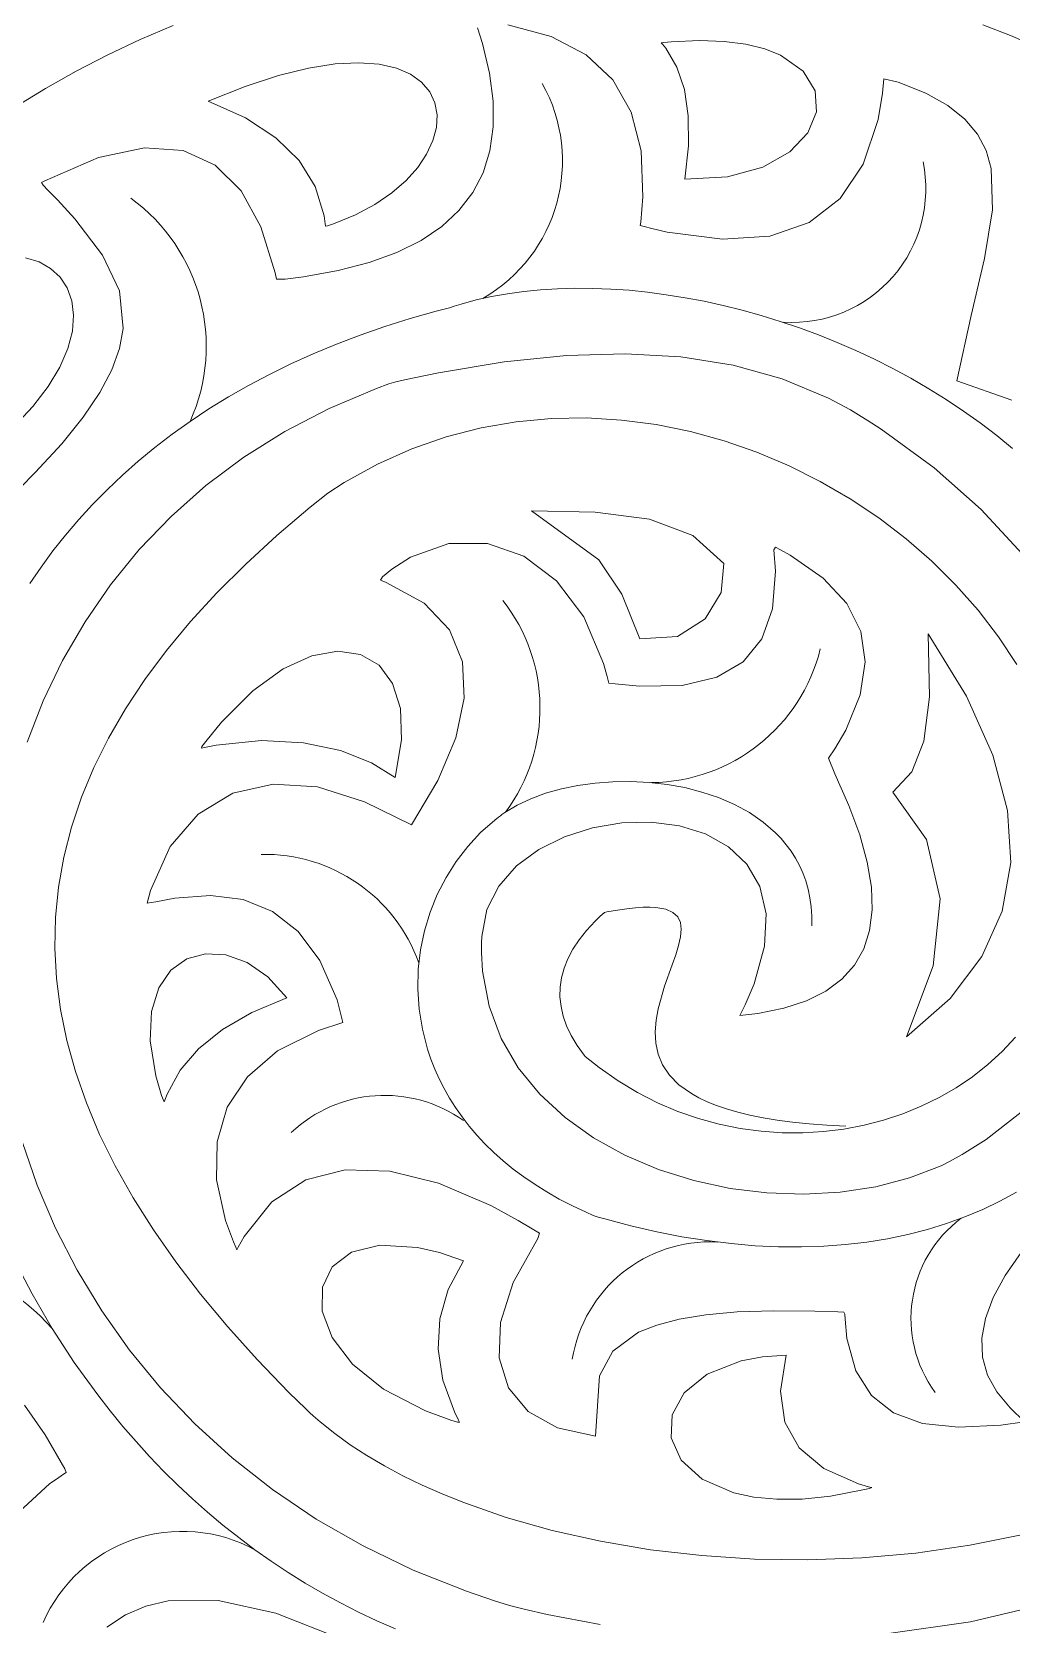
# Model space of a CAD drawing. Header units: inches. Extents: x 249 to 1192, y -18 to 440.
# Drawn here: x 634.6345 to 634.9098, y 186.3804 to 186.8279 of the extents above; entities that cross this region are included whole.
import ezdxf

# ---------------------------------------------------------------- set-up
doc = ezdxf.new("R2010")
doc.units = ezdxf.units.IN
doc.header["$MEASUREMENT"] = 0
doc.layers.add('DINDING', color=6, linetype='Continuous', lineweight=0)
doc.layers.add('KACA', color=141, linetype='Continuous', lineweight=30)

# ---------------------------------------------------------------- blocks, each defined once
blk = doc.blocks.new('GORGA')
at = {"lineweight": 9}
for points in [[(367.02409, 149.41604), (367.04863, 149.41027), (367.07233, 149.40688)], [(367.15269, 149.40949), (367.16762, 149.41231), (367.1741, 149.41379), (367.17708, 149.41452), (367.17744, 149.41461), (367.17846, 149.41491), (367.18245, 149.41615), (367.19028, 149.41881), (367.20526, 149.42477), (367.21933, 149.43156), (367.23252, 149.43912), (367.2448, 149.44739), (367.25619, 149.45633), (367.26669, 149.46588), (367.27629, 149.47598), (367.28501, 149.48658), (367.29283, 149.49763), (367.29976, 149.50907), (367.3058, 149.52085), (367.31095, 149.53292), (367.31522, 149.54522)], [(367.31382, 149.65743), (367.30927, 149.66908), (367.30383, 149.68037), (367.29752, 149.69124), (367.29034, 149.70164), (367.28227, 149.71153), (367.27334, 149.72083), (367.26353, 149.72951), (367.25286, 149.7375), (367.24131, 149.74475), (367.22889, 149.75121), (367.2156, 149.75682), (367.21215, 149.75809), (367.21078, 149.75854), (367.21016, 149.75868), (367.20772, 149.75922), (367.19812, 149.76122), (367.17966, 149.76429), (367.16218, 149.76611), (367.14565, 149.7666), (367.13005, 149.76571), (367.11535, 149.76337), (367.10152, 149.75952), (367.08854, 149.7541), (367.08236, 149.75078), (367.07934, 149.74897), (367.07768, 149.74792), (367.07372, 149.74535), (367.05887, 149.7345), (367.04565, 149.7228), (367.03408, 149.71038)], [(367.03226, 149.55512), (367.04422, 149.54581), (367.05094, 149.54159), (367.05448, 149.5396), (367.0569, 149.5384), (367.06578, 149.53495), (367.07527, 149.53246), (367.08521, 149.53094), (367.09545, 149.53037), (367.10583, 149.53074), (367.11621, 149.53203), (367.12642, 149.53424), (367.13631, 149.53735), (367.14574, 149.54134), (367.15455, 149.54621), (367.16258, 149.55194), (367.16969, 149.55852), (367.17572, 149.56594), (367.18051, 149.57419), (367.18392, 149.58325), (367.18578, 149.59311), (367.18609, 149.59834), (367.18608, 149.60102), (367.18602, 149.60283), (367.18456, 149.61038), (367.18119, 149.617), (367.17622, 149.62265), (367.16996, 149.62729), (367.16273, 149.63087), (367.15485, 149.63337), (367.14662, 149.63473), (367.13837, 149.63492), (367.13042, 149.6339), (367.12307, 149.63163), (367.11665, 149.62806), (367.11146, 149.62317), (367.10783, 149.6169), (367.10608, 149.60922), (367.1065, 149.60009), (367.10943, 149.58947), (367.11194, 149.58359), (367.11347, 149.58062)], [(367.02409, 149.41604), (367.04863, 149.41027), (367.07233, 149.40688)], [(367.15269, 149.40949), (367.16762, 149.41231), (367.1741, 149.41379), (367.17708, 149.41452), (367.17744, 149.41461), (367.17846, 149.41491), (367.18245, 149.41615), (367.19028, 149.41881), (367.20526, 149.42477), (367.21933, 149.43156), (367.23252, 149.43912), (367.2448, 149.44739), (367.25619, 149.45633), (367.26669, 149.46588), (367.27629, 149.47598), (367.28501, 149.48658), (367.29283, 149.49763), (367.29976, 149.50907), (367.3058, 149.52085), (367.31095, 149.53292), (367.31522, 149.54522)], [(367.31382, 149.65743), (367.30927, 149.66908), (367.30383, 149.68037), (367.29752, 149.69124), (367.29034, 149.70164), (367.28227, 149.71153), (367.27334, 149.72083), (367.26353, 149.72951), (367.25286, 149.7375), (367.24131, 149.74475), (367.22889, 149.75121), (367.2156, 149.75682), (367.21215, 149.75809), (367.21078, 149.75854), (367.21016, 149.75868), (367.20772, 149.75922), (367.19812, 149.76122), (367.17966, 149.76429), (367.16218, 149.76611), (367.14565, 149.7666), (367.13005, 149.76571), (367.11535, 149.76337), (367.10152, 149.75952), (367.08854, 149.7541), (367.08236, 149.75078), (367.07934, 149.74897), (367.07768, 149.74792), (367.07372, 149.74535), (367.05887, 149.7345), (367.04565, 149.7228), (367.03408, 149.71038)], [(367.03226, 149.55512), (367.04422, 149.54581), (367.05094, 149.54159), (367.05448, 149.5396), (367.0569, 149.5384), (367.06578, 149.53495), (367.07527, 149.53246), (367.08521, 149.53094), (367.09545, 149.53037), (367.10583, 149.53074), (367.11621, 149.53203), (367.12642, 149.53424), (367.13631, 149.53735), (367.14574, 149.54134), (367.15455, 149.54621), (367.16258, 149.55194), (367.16969, 149.55852), (367.17572, 149.56594), (367.18051, 149.57419), (367.18392, 149.58325), (367.18578, 149.59311), (367.18609, 149.59834), (367.18608, 149.60102), (367.18602, 149.60283), (367.18456, 149.61038), (367.18119, 149.617), (367.17622, 149.62265), (367.16996, 149.62729), (367.16273, 149.63087), (367.15485, 149.63337), (367.14662, 149.63473), (367.13837, 149.63492), (367.13042, 149.6339), (367.12307, 149.63163), (367.11665, 149.62806), (367.11146, 149.62317), (367.10783, 149.6169), (367.10608, 149.60922), (367.1065, 149.60009), (367.10943, 149.58947), (367.11194, 149.58359), (367.11347, 149.58062)], [(367.11347, 149.58062), (367.10841, 149.58116), (367.10108, 149.58265), (367.09471, 149.58475), (367.08927, 149.58747), (367.08478, 149.59081), (367.08123, 149.59476), (367.07863, 149.59932), (367.07697, 149.60451), (367.07625, 149.61031), (367.07647, 149.61672), (367.07764, 149.62375), (367.07975, 149.63139), (367.08281, 149.63966), (367.0868, 149.64853), (367.08849, 149.65289), (367.08672, 149.65557), (367.08367, 149.66079), (367.07959, 149.67073), (367.07819, 149.67997), (367.07945, 149.68852), (367.0834, 149.69636), (367.09002, 149.70352), (367.09931, 149.70997), (367.10205, 149.71148), (367.10348, 149.71222), (367.10392, 149.71151), (367.10346, 149.70547), (367.10423, 149.69493), (367.10724, 149.68645), (367.11249, 149.68003), (367.11997, 149.67567), (367.12969, 149.67338), (367.14165, 149.67314), (367.14847, 149.6738), (367.15026, 149.67404), (367.15079, 149.67584), (367.1518, 149.67955), (367.15735, 149.69263), (367.16497, 149.70275), (367.17416, 149.70969), (367.18441, 149.71326), (367.19521, 149.71323), (367.20604, 149.70941), (367.21131, 149.70601), (367.21388, 149.70393), (367.21445, 149.70293), (367.21285, 149.70233), (367.20217, 149.69649), (367.19511, 149.68897), (367.19144, 149.67999), (367.19092, 149.6698), (367.19329, 149.65861), (367.19831, 149.64666), (367.20575, 149.63419), (367.21895, 149.64064), (367.23213, 149.64485), (367.2446, 149.64565), (367.25595, 149.64308), (367.26575, 149.6372), (367.27361, 149.62807), (367.27911, 149.61576), (367.28007, 149.61219), (367.2776, 149.61255), (367.27229, 149.61359), (367.26226, 149.61435), (367.25306, 149.61318), (367.2448, 149.60988), (367.23758, 149.60423), (367.23148, 149.59603), (367.2266, 149.58506), (367.22503, 149.57869), (367.2319, 149.57644), (367.24337, 149.57068), (367.25189, 149.56341), (367.25753, 149.55481), (367.26038, 149.54508), (367.26052, 149.53441), (367.25803, 149.52299), (367.25582, 149.51705), (367.25517, 149.51555), (367.25483, 149.5148), (367.25443, 149.51552), (367.25278, 149.51851), (367.24498, 149.52822), (367.23546, 149.5344), (367.22437, 149.53723), (367.21188, 149.53687), (367.19818, 149.53346), (367.18343, 149.52718), (367.17572, 149.52301), (367.17179, 149.52067), (367.1698, 149.51944), (367.17025, 149.51792), (367.17717, 149.50558), (367.18073, 149.49433), (367.1811, 149.48438), (367.17844, 149.47597), (367.17294, 149.46935), (367.16475, 149.46475), (367.15405, 149.46241), (367.1529, 149.47938), (367.14918, 149.48627), (367.14193, 149.49159), (367.13678, 149.49364), (367.13049, 149.49528), (367.12299, 149.49651), (367.11418, 149.4973), (367.104, 149.49766), (367.09234, 149.49757), (367.08594, 149.49736), (367.08427, 149.49729), (367.08395, 149.49668), (367.08389, 149.49524), (367.08335, 149.48985), (367.08086, 149.48075), (367.07648, 149.47382), (367.07022, 149.46894), (367.06207, 149.466), (367.05203, 149.46489), (367.04009, 149.4655), (367.03342, 149.46642), (367.0375, 149.47038), (367.04126, 149.47484), (367.04384, 149.47958), (367.04523, 149.4846), (367.04543, 149.48991), (367.04445, 149.4955), (367.04227, 149.50137), (367.03891, 149.50753), (367.03436, 149.51398)], [(367.03701, 149.75354), (367.05246, 149.75894), (367.04846, 149.77729), (367.04471, 149.7933), (367.04248, 149.80699), (367.04279, 149.81859), (367.04421, 149.82366), (367.04663, 149.82829), (367.05019, 149.83251), (367.05502, 149.83633), (367.06122, 149.83978), (367.06894, 149.8429), (367.07298, 149.8438), (367.07338, 149.83983), (367.07462, 149.83244), (367.0788, 149.81985), (367.08526, 149.81019), (367.094, 149.80346), (367.10503, 149.79964), (367.11834, 149.79876), (367.13393, 149.80079), (367.13819, 149.80176), (367.14037, 149.80231), (367.14146, 149.80261), (367.14133, 149.80354), (367.14069, 149.8107), (367.14116, 149.82356), (367.14397, 149.8345), (367.14913, 149.84351), (367.15663, 149.85059), (367.16647, 149.85574), (367.17866, 149.85897)], [(367.18718, 149.85819), (367.18582, 149.8538), (367.18384, 149.84542), (367.18283, 149.8376), (367.18279, 149.83033), (367.18373, 149.82362), (367.18564, 149.81746), (367.18853, 149.81186), (367.1924, 149.80682), (367.19724, 149.80233), (367.20306, 149.7984), (367.20985, 149.79502), (367.21762, 149.7922), (367.22636, 149.78993), (367.23607, 149.78822), (367.2413, 149.78758), (367.2437, 149.78757), (367.2441, 149.78936), (367.24808, 149.80223), (367.25364, 149.81239), (367.26089, 149.81962), (367.26992, 149.82372), (367.28084, 149.82449), (367.29376, 149.82172), (367.30878, 149.81521), (367.30979, 149.81467), (367.30931, 149.81398), (367.30794, 149.81258), (367.30528, 149.80982), (367.3004, 149.80449), (367.29259, 149.79429), (367.28786, 149.78422), (367.2868, 149.77368), (367.28783, 149.76805), (367.29, 149.76207), (367.29337, 149.75567), (367.29803, 149.74877), (367.30405, 149.74131), (367.3115, 149.7332), (367.31578, 149.72889)], [(367.31448, 149.47113), (367.30876, 149.46276), (367.30321, 149.45325), (367.30282, 149.45216), (367.30354, 149.45172), (367.30492, 149.45083), (367.30754, 149.44901), (367.31591, 149.44121)], [(367.2914, 149.40872), (367.28618, 149.41219), (367.28043, 149.41465), (367.27416, 149.41614), (367.26006, 149.41626), (367.24392, 149.41269), (367.22577, 149.40557)], [(367.11347, 149.58062), (367.10841, 149.58116), (367.10108, 149.58265), (367.09471, 149.58475), (367.08927, 149.58747), (367.08478, 149.59081), (367.08123, 149.59476), (367.07863, 149.59932), (367.07697, 149.60451), (367.07625, 149.61031), (367.07647, 149.61672), (367.07764, 149.62375), (367.07975, 149.63139), (367.08281, 149.63966), (367.0868, 149.64853), (367.08849, 149.65289), (367.08672, 149.65557), (367.08367, 149.66079), (367.07959, 149.67073), (367.07819, 149.67997), (367.07945, 149.68852), (367.0834, 149.69636), (367.09002, 149.70352), (367.09931, 149.70997), (367.10205, 149.71148), (367.10348, 149.71222), (367.10392, 149.71151), (367.10346, 149.70547), (367.10423, 149.69493), (367.10724, 149.68645), (367.11249, 149.68003), (367.11997, 149.67567), (367.12969, 149.67338), (367.14165, 149.67314), (367.14847, 149.6738), (367.15026, 149.67404), (367.15079, 149.67584), (367.1518, 149.67955), (367.15735, 149.69263), (367.16497, 149.70275), (367.17416, 149.70969), (367.18441, 149.71326), (367.19521, 149.71323), (367.20604, 149.70941), (367.21131, 149.70601), (367.21388, 149.70393), (367.21445, 149.70293), (367.21285, 149.70233), (367.20217, 149.69649), (367.19511, 149.68897), (367.19144, 149.67999), (367.19092, 149.6698), (367.19329, 149.65861), (367.19831, 149.64666), (367.20575, 149.63419), (367.21895, 149.64064), (367.23213, 149.64485), (367.2446, 149.64565), (367.25595, 149.64308), (367.26575, 149.6372), (367.27361, 149.62807), (367.27911, 149.61576), (367.28007, 149.61219), (367.2776, 149.61255), (367.27229, 149.61359), (367.26226, 149.61435), (367.25306, 149.61318), (367.2448, 149.60988), (367.23758, 149.60423), (367.23148, 149.59603), (367.2266, 149.58506), (367.22503, 149.57869), (367.2319, 149.57644), (367.24337, 149.57068), (367.25189, 149.56341), (367.25753, 149.55481), (367.26038, 149.54508), (367.26052, 149.53441), (367.25803, 149.52299), (367.25582, 149.51705), (367.25517, 149.51555), (367.25483, 149.5148), (367.25443, 149.51552), (367.25278, 149.51851), (367.24498, 149.52822), (367.23546, 149.5344), (367.22437, 149.53723), (367.21188, 149.53687), (367.19818, 149.53346), (367.18343, 149.52718), (367.17572, 149.52301), (367.17179, 149.52067), (367.1698, 149.51944), (367.17025, 149.51792), (367.17717, 149.50558), (367.18073, 149.49433), (367.1811, 149.48438), (367.17844, 149.47597), (367.17294, 149.46935), (367.16475, 149.46475), (367.15405, 149.46241), (367.1529, 149.47938), (367.14918, 149.48627), (367.14193, 149.49159), (367.13678, 149.49364), (367.13049, 149.49528), (367.12299, 149.49651), (367.11418, 149.4973), (367.104, 149.49766), (367.09234, 149.49757), (367.08594, 149.49736), (367.08427, 149.49729), (367.08395, 149.49668), (367.08389, 149.49524), (367.08335, 149.48985), (367.08086, 149.48075), (367.07648, 149.47382), (367.07022, 149.46894), (367.06207, 149.466), (367.05203, 149.46489), (367.04009, 149.4655), (367.03342, 149.46642), (367.0375, 149.47038), (367.04126, 149.47484), (367.04384, 149.47958), (367.04523, 149.4846), (367.04543, 149.48991), (367.04445, 149.4955), (367.04227, 149.50137), (367.03891, 149.50753), (367.03436, 149.51398)], [(367.03701, 149.75354), (367.05246, 149.75894), (367.04846, 149.77729), (367.04471, 149.7933), (367.04248, 149.80699), (367.04279, 149.81859), (367.04421, 149.82366), (367.04663, 149.82829), (367.05019, 149.83251), (367.05502, 149.83633), (367.06122, 149.83978), (367.06894, 149.8429), (367.07298, 149.8438), (367.07338, 149.83983), (367.07462, 149.83244), (367.0788, 149.81985), (367.08526, 149.81019), (367.094, 149.80346), (367.10503, 149.79964), (367.11834, 149.79876), (367.13393, 149.80079), (367.13819, 149.80176), (367.14037, 149.80231), (367.14146, 149.80261), (367.14133, 149.80354), (367.14069, 149.8107), (367.14116, 149.82356), (367.14397, 149.8345), (367.14913, 149.84351), (367.15663, 149.85059), (367.16647, 149.85574), (367.17866, 149.85897)], [(367.18718, 149.85819), (367.18582, 149.8538), (367.18384, 149.84542), (367.18283, 149.8376), (367.18279, 149.83033), (367.18373, 149.82362), (367.18564, 149.81746), (367.18853, 149.81186), (367.1924, 149.80682), (367.19724, 149.80233), (367.20306, 149.7984), (367.20985, 149.79502), (367.21762, 149.7922), (367.22636, 149.78993), (367.23607, 149.78822), (367.2413, 149.78758), (367.2437, 149.78757), (367.2441, 149.78936), (367.24808, 149.80223), (367.25364, 149.81239), (367.26089, 149.81962), (367.26992, 149.82372), (367.28084, 149.82449), (367.29376, 149.82172), (367.30878, 149.81521), (367.30979, 149.81467), (367.30931, 149.81398), (367.30794, 149.81258), (367.30528, 149.80982), (367.3004, 149.80449), (367.29259, 149.79429), (367.28786, 149.78422), (367.2868, 149.77368), (367.28783, 149.76805), (367.29, 149.76207), (367.29337, 149.75567), (367.29803, 149.74877), (367.30405, 149.74131), (367.3115, 149.7332), (367.31578, 149.72889)], [(367.31448, 149.47113), (367.30876, 149.46276), (367.30321, 149.45325), (367.30282, 149.45216), (367.30354, 149.45172), (367.30492, 149.45083), (367.30754, 149.44901), (367.31591, 149.44121)], [(367.2914, 149.40872), (367.28618, 149.41219), (367.28043, 149.41465), (367.27416, 149.41614), (367.26006, 149.41626), (367.24392, 149.41269), (367.22577, 149.40557)], [(367.21026, 149.40826), (367.21551, 149.41053), (367.22067, 149.41295), (367.22575, 149.41552), (367.23074, 149.41824), (367.23564, 149.4211), (367.24045, 149.42409), (367.24516, 149.42723), (367.24978, 149.43049), (367.25431, 149.43388), (367.25874, 149.4374), (367.26307, 149.44103), (367.2673, 149.44478), (367.27142, 149.44864), (367.27545, 149.45261), (367.27936, 149.45669), (367.28318, 149.46087), (367.28688, 149.46514), (367.29047, 149.46951), (367.29395, 149.47397), (367.30058, 149.48314), (367.30673, 149.49262), (367.31241, 149.50239), (367.3176, 149.51242)], [(367.31301, 149.70202), (367.30985, 149.70664), (367.30652, 149.71116), (367.30299, 149.71561), (367.29928, 149.71996), (367.29538, 149.72422), (367.29129, 149.72838), (367.28702, 149.73243), (367.28254, 149.73639), (367.27788, 149.74023), (367.27301, 149.74396), (367.26795, 149.74757), (367.26269, 149.75107), (367.25723, 149.75444), (367.25157, 149.75768), (367.2457, 149.76079), (367.23963, 149.76376), (367.23335, 149.76659), (367.22687, 149.76929), (367.22017, 149.77183), (367.21326, 149.77422), (367.20614, 149.77646), (367.1988, 149.77854), (367.19505, 149.77952), (367.19467, 149.77962), (367.19455, 149.77966), (367.1943, 149.77975), (367.1938, 149.77991), (367.19176, 149.78055), (367.18758, 149.78169), (367.18325, 149.78266), (367.17879, 149.78346), (367.1742, 149.78409), (367.1695, 149.78456), (367.1647, 149.78486), (367.1598, 149.78499), (367.1548, 149.78496), (367.14974, 149.78476), (367.1446, 149.7844), (367.1394, 149.78387), (367.13415, 149.78318), (367.12886, 149.78233), (367.12353, 149.78132), (367.11818, 149.78014), (367.11282, 149.77881), (367.10745, 149.77731), (367.10208, 149.77566), (367.09672, 149.77385), (367.09139, 149.77188), (367.08609, 149.76975), (367.08083, 149.76746), (367.07562, 149.76502), (367.07046, 149.76242), (367.06537, 149.75967), (367.06036, 149.75676), (367.05544, 149.75371), (367.0506, 149.75049), (367.04588, 149.74713), (367.04126, 149.74361), (367.03677, 149.73994)], [(367.03572, 149.531), (367.04037, 149.52846), (367.0452, 149.52613), (367.05021, 149.52403), (367.05539, 149.52214), (367.06073, 149.52049), (367.06625, 149.51907), (367.07192, 149.51788), (367.07776, 149.51693), (367.08374, 149.51623), (367.08988, 149.51577), (367.09617, 149.51557), (367.1026, 149.51562), (367.10918, 149.51593), (367.11589, 149.5165), (367.12274, 149.51734), (367.12972, 149.51845), (367.13682, 149.51983), (367.14405, 149.5215), (367.1514, 149.52344), (367.15326, 149.52397), (367.15415, 149.52424), (367.15466, 149.52445), (367.15666, 149.52532), (367.16052, 149.52713), (367.1642, 149.52903), (367.16771, 149.53102), (367.17103, 149.53309), (367.17419, 149.53524), (367.17717, 149.53746), (367.17998, 149.53975), (367.18262, 149.54211), (367.18509, 149.54453), (367.18741, 149.54701), (367.18956, 149.54954), (367.19155, 149.55212), (367.19339, 149.55474), (367.19507, 149.5574), (367.1966, 149.5601), (367.19797, 149.56283), (367.1992, 149.56558), (367.20029, 149.56836), (367.20123, 149.57115), (367.20268, 149.57677), (367.20359, 149.58241), (367.20397, 149.58803), (367.20383, 149.5936), (367.2032, 149.59908), (367.20208, 149.60443), (367.20051, 149.60963), (367.19849, 149.61464), (367.19604, 149.61942), (367.19318, 149.62393), (367.18994, 149.62815), (367.18631, 149.63203), (367.18233, 149.63555), (367.18129, 149.63636), (367.18075, 149.63676), (367.18049, 149.63696), (367.18034, 149.63706), (367.17954, 149.63762), (367.17608, 149.63971), (367.17223, 149.64152), (367.16806, 149.64306), (367.16362, 149.64431), (367.15895, 149.64528), (367.1541, 149.64595), (367.14912, 149.64632), (367.14407, 149.64638), (367.13899, 149.64612), (367.13393, 149.64555), (367.12895, 149.64465), (367.1241, 149.64341), (367.11942, 149.64183), (367.11496, 149.6399), (367.11078, 149.63762), (367.10692, 149.63498), (367.10344, 149.63197), (367.10186, 149.63032), (367.10039, 149.62859), (367.09903, 149.62675), (367.09781, 149.62482), (367.09671, 149.62279), (367.09575, 149.62067), (367.09494, 149.61845), (367.09428, 149.61613), (367.09377, 149.6137), (367.09342, 149.61118), (367.09325, 149.60856), (367.09325, 149.60583)], [(367.21026, 149.40826), (367.21551, 149.41053), (367.22067, 149.41295), (367.22575, 149.41552), (367.23074, 149.41824), (367.23564, 149.4211), (367.24045, 149.42409), (367.24516, 149.42723), (367.24978, 149.43049), (367.25431, 149.43388), (367.25874, 149.4374), (367.26307, 149.44103), (367.2673, 149.44478), (367.27142, 149.44864), (367.27545, 149.45261), (367.27936, 149.45669), (367.28318, 149.46087), (367.28688, 149.46514), (367.29047, 149.46951), (367.29395, 149.47397), (367.30058, 149.48314), (367.30673, 149.49262), (367.31241, 149.50239), (367.3176, 149.51242)], [(367.31301, 149.70202), (367.30985, 149.70664), (367.30652, 149.71116), (367.30299, 149.71561), (367.29928, 149.71996), (367.29538, 149.72422), (367.29129, 149.72838), (367.28702, 149.73243), (367.28254, 149.73639), (367.27788, 149.74023), (367.27301, 149.74396), (367.26795, 149.74757), (367.26269, 149.75107), (367.25723, 149.75444), (367.25157, 149.75768), (367.2457, 149.76079), (367.23963, 149.76376), (367.23335, 149.76659), (367.22687, 149.76929), (367.22017, 149.77183), (367.21326, 149.77422), (367.20614, 149.77646), (367.1988, 149.77854), (367.19505, 149.77952), (367.19467, 149.77962), (367.19455, 149.77966), (367.1943, 149.77975), (367.1938, 149.77991), (367.19176, 149.78055), (367.18758, 149.78169), (367.18325, 149.78266), (367.17879, 149.78346), (367.1742, 149.78409), (367.1695, 149.78456), (367.1647, 149.78486), (367.1598, 149.78499), (367.1548, 149.78496), (367.14974, 149.78476), (367.1446, 149.7844), (367.1394, 149.78387), (367.13415, 149.78318), (367.12886, 149.78233), (367.12353, 149.78132), (367.11818, 149.78014), (367.11282, 149.77881), (367.10745, 149.77731), (367.10208, 149.77566), (367.09672, 149.77385), (367.09139, 149.77188), (367.08609, 149.76975), (367.08083, 149.76746), (367.07562, 149.76502), (367.07046, 149.76242), (367.06537, 149.75967), (367.06036, 149.75676), (367.05544, 149.75371), (367.0506, 149.75049), (367.04588, 149.74713), (367.04126, 149.74361), (367.03677, 149.73994)], [(367.03572, 149.531), (367.04037, 149.52846), (367.0452, 149.52613), (367.05021, 149.52403), (367.05539, 149.52214), (367.06073, 149.52049), (367.06625, 149.51907), (367.07192, 149.51788), (367.07776, 149.51693), (367.08374, 149.51623), (367.08988, 149.51577), (367.09617, 149.51557), (367.1026, 149.51562), (367.10918, 149.51593), (367.11589, 149.5165), (367.12274, 149.51734), (367.12972, 149.51845), (367.13682, 149.51983), (367.14405, 149.5215), (367.1514, 149.52344), (367.15326, 149.52397), (367.15415, 149.52424), (367.15466, 149.52445), (367.15666, 149.52532), (367.16052, 149.52713), (367.1642, 149.52903), (367.16771, 149.53102), (367.17103, 149.53309), (367.17419, 149.53524), (367.17717, 149.53746), (367.17998, 149.53975), (367.18262, 149.54211), (367.18509, 149.54453), (367.18741, 149.54701), (367.18956, 149.54954), (367.19155, 149.55212), (367.19339, 149.55474), (367.19507, 149.5574), (367.1966, 149.5601), (367.19797, 149.56283), (367.1992, 149.56558), (367.20029, 149.56836), (367.20123, 149.57115), (367.20268, 149.57677), (367.20359, 149.58241), (367.20397, 149.58803), (367.20383, 149.5936), (367.2032, 149.59908), (367.20208, 149.60443), (367.20051, 149.60963), (367.19849, 149.61464), (367.19604, 149.61942), (367.19318, 149.62393), (367.18994, 149.62815), (367.18631, 149.63203), (367.18233, 149.63555), (367.18129, 149.63636), (367.18075, 149.63676), (367.18049, 149.63696), (367.18034, 149.63706), (367.17954, 149.63762), (367.17608, 149.63971), (367.17223, 149.64152), (367.16806, 149.64306), (367.16362, 149.64431), (367.15895, 149.64528), (367.1541, 149.64595), (367.14912, 149.64632), (367.14407, 149.64638), (367.13899, 149.64612), (367.13393, 149.64555), (367.12895, 149.64465), (367.1241, 149.64341), (367.11942, 149.64183), (367.11496, 149.6399), (367.11078, 149.63762), (367.10692, 149.63498), (367.10344, 149.63197), (367.10186, 149.63032), (367.10039, 149.62859), (367.09903, 149.62675), (367.09781, 149.62482), (367.09671, 149.62279), (367.09575, 149.62067), (367.09494, 149.61845), (367.09428, 149.61613), (367.09377, 149.6137), (367.09342, 149.61118), (367.09325, 149.60856), (367.09325, 149.60583)], [(367.08365, 149.54951), (367.08898, 149.54979), (367.09396, 149.55017), (367.09861, 149.55065), (367.10293, 149.55123), (367.10694, 149.55189), (367.11064, 149.55263), (367.11405, 149.55346), (367.11717, 149.55436), (367.12003, 149.55534), (367.12262, 149.55638), (367.12496, 149.55749), (367.12705, 149.55866), (367.13057, 149.56117), (367.13324, 149.56388), (367.13516, 149.56675), (367.13642, 149.56975), (367.13709, 149.57286), (367.13725, 149.57604), (367.137, 149.57926), (367.13642, 149.58249), (367.1346, 149.58885), (367.13247, 149.59486), (367.13149, 149.59766), (367.13069, 149.60029), (367.13015, 149.6027), (367.12995, 149.60486), (367.13017, 149.60676), (367.13091, 149.60835), (367.13225, 149.6096), (367.13426, 149.61048), (367.13704, 149.61097), (367.13874, 149.61105), (367.14066, 149.61102), (367.14282, 149.61088), (367.14522, 149.61062), (367.14788, 149.61023), (367.1508, 149.60971), (367.15154, 149.60956), (367.15172, 149.6094), (367.15208, 149.60908), (367.15278, 149.60842), (367.15411, 149.60712), (367.15653, 149.6045), (367.15861, 149.60187), (367.16036, 149.59923), (367.16176, 149.59658), (367.16283, 149.59392), (367.16356, 149.59124), (367.16395, 149.58856), (367.16401, 149.58586), (367.16372, 149.58316), (367.1631, 149.58044), (367.16214, 149.57772), (367.16084, 149.57498), (367.1592, 149.57223), (367.15723, 149.56947), (367.1569, 149.56908), (367.15561, 149.56802), (367.15301, 149.56599), (367.14768, 149.56226), (367.1422, 149.55897), (367.1366, 149.55611), (367.13089, 149.55368), (367.1251, 149.55167), (367.11925, 149.55007), (367.11337, 149.54887), (367.10747, 149.54807), (367.10158, 149.54766), (367.09572, 149.54763), (367.08992, 149.54798), (367.08419, 149.54869), (367.07855, 149.54977), (367.07304, 149.5512), (367.06767, 149.55298), (367.06247, 149.55509), (367.05746, 149.55754), (367.05265, 149.56031), (367.04808, 149.5634), (367.04376, 149.5668), (367.03972, 149.5705), (367.03598, 149.5745)], [(367.03564, 149.67927), (367.04077, 149.68704), (367.04648, 149.69448), (367.05274, 149.70157), (367.05951, 149.70828), (367.06674, 149.71458), (367.07441, 149.72044), (367.08247, 149.72583), (367.09089, 149.73072), (367.09963, 149.73509), (367.10864, 149.73889), (367.11789, 149.74211), (367.12735, 149.74471), (367.13697, 149.74667), (367.14672, 149.74795), (367.15655, 149.74853), (367.16644, 149.74837), (367.17633, 149.74746), (367.1862, 149.74575), (367.196, 149.74321), (367.2057, 149.73983), (367.21526, 149.73557), (367.22464, 149.7304), (367.22928, 149.72741), (367.23422, 149.72344), (367.24362, 149.71548), (367.25235, 149.70748), (367.26043, 149.69943), (367.26784, 149.69135), (367.2746, 149.68322), (367.2807, 149.67505), (367.28613, 149.66684), (367.29091, 149.65859), (367.29504, 149.65029), (367.2985, 149.64195), (367.30131, 149.63357), (367.30346, 149.62514), (367.30496, 149.61666), (367.3058, 149.60815), (367.30599, 149.59958), (367.30552, 149.59097), (367.3044, 149.58232), (367.30263, 149.57361), (367.30021, 149.56486), (367.29713, 149.55607), (367.2934, 149.54722), (367.28902, 149.53833), (367.28399, 149.52939), (367.27831, 149.5204), (367.27198, 149.51135), (367.26501, 149.50226), (367.25738, 149.49312), (367.24911, 149.48393), (367.24018, 149.47469), (367.23548, 149.47005), (367.23436, 149.46898), (367.23341, 149.46812), (367.23146, 149.46644), (367.22734, 149.46316), (367.22294, 149.46), (367.21828, 149.45697), (367.21336, 149.45406), (367.20819, 149.45129), (367.20279, 149.44866), (367.19717, 149.44616), (367.19134, 149.44381), (367.17911, 149.43954), (367.16617, 149.43588), (367.15263, 149.43286), (367.13858, 149.4305), (367.12412, 149.42883), (367.10933, 149.42787), (367.09431, 149.42766), (367.07915, 149.42821), (367.06395, 149.42956), (367.0488, 149.43173), (367.03379, 149.43475)], [(367.02975, 149.85271), (367.03737, 149.85599), (367.04517, 149.85905)], [(367.27276, 149.85886), (367.28206, 149.85489), (367.29114, 149.85061), (367.3, 149.84603), (367.30864, 149.84116), (367.31706, 149.836)], [(367.08365, 149.54951), (367.08898, 149.54979), (367.09396, 149.55017), (367.09861, 149.55065), (367.10293, 149.55123), (367.10694, 149.55189), (367.11064, 149.55263), (367.11405, 149.55346), (367.11717, 149.55436), (367.12003, 149.55534), (367.12262, 149.55638), (367.12496, 149.55749), (367.12705, 149.55866), (367.13057, 149.56117), (367.13324, 149.56388), (367.13516, 149.56675), (367.13642, 149.56975), (367.13709, 149.57286), (367.13725, 149.57604), (367.137, 149.57926), (367.13642, 149.58249), (367.1346, 149.58885), (367.13247, 149.59486), (367.13149, 149.59766), (367.13069, 149.60029), (367.13015, 149.6027), (367.12995, 149.60486), (367.13017, 149.60676), (367.13091, 149.60835), (367.13225, 149.6096), (367.13426, 149.61048), (367.13704, 149.61097), (367.13874, 149.61105), (367.14066, 149.61102), (367.14282, 149.61088), (367.14522, 149.61062), (367.14788, 149.61023), (367.1508, 149.60971), (367.15154, 149.60956), (367.15172, 149.6094), (367.15208, 149.60908), (367.15278, 149.60842), (367.15411, 149.60712), (367.15653, 149.6045), (367.15861, 149.60187), (367.16036, 149.59923), (367.16176, 149.59658), (367.16283, 149.59392), (367.16356, 149.59124), (367.16395, 149.58856), (367.16401, 149.58586), (367.16372, 149.58316), (367.1631, 149.58044), (367.16214, 149.57772), (367.16084, 149.57498), (367.1592, 149.57223), (367.15723, 149.56947), (367.1569, 149.56908), (367.15561, 149.56802), (367.15301, 149.56599), (367.14768, 149.56226), (367.1422, 149.55897), (367.1366, 149.55611), (367.13089, 149.55368), (367.1251, 149.55167), (367.11925, 149.55007), (367.11337, 149.54887), (367.10747, 149.54807), (367.10158, 149.54766), (367.09572, 149.54763), (367.08992, 149.54798), (367.08419, 149.54869), (367.07855, 149.54977), (367.07304, 149.5512), (367.06767, 149.55298), (367.06247, 149.55509), (367.05746, 149.55754), (367.05265, 149.56031), (367.04808, 149.5634), (367.04376, 149.5668), (367.03972, 149.5705), (367.03598, 149.5745)], [(367.03564, 149.67927), (367.04077, 149.68704), (367.04648, 149.69448), (367.05274, 149.70157), (367.05951, 149.70828), (367.06674, 149.71458), (367.07441, 149.72044), (367.08247, 149.72583), (367.09089, 149.73072), (367.09963, 149.73509), (367.10864, 149.73889), (367.11789, 149.74211), (367.12735, 149.74471), (367.13697, 149.74667), (367.14672, 149.74795), (367.15655, 149.74853), (367.16644, 149.74837), (367.17633, 149.74746), (367.1862, 149.74575), (367.196, 149.74321), (367.2057, 149.73983), (367.21526, 149.73557), (367.22464, 149.7304), (367.22928, 149.72741), (367.23422, 149.72344), (367.24362, 149.71548), (367.25235, 149.70748), (367.26043, 149.69943), (367.26784, 149.69135), (367.2746, 149.68322), (367.2807, 149.67505), (367.28613, 149.66684), (367.29091, 149.65859), (367.29504, 149.65029), (367.2985, 149.64195), (367.30131, 149.63357), (367.30346, 149.62514), (367.30496, 149.61666), (367.3058, 149.60815), (367.30599, 149.59958), (367.30552, 149.59097), (367.3044, 149.58232), (367.30263, 149.57361), (367.30021, 149.56486), (367.29713, 149.55607), (367.2934, 149.54722), (367.28902, 149.53833), (367.28399, 149.52939), (367.27831, 149.5204), (367.27198, 149.51135), (367.26501, 149.50226), (367.25738, 149.49312), (367.24911, 149.48393), (367.24018, 149.47469), (367.23548, 149.47005), (367.23436, 149.46898), (367.23341, 149.46812), (367.23146, 149.46644), (367.22734, 149.46316), (367.22294, 149.46), (367.21828, 149.45697), (367.21336, 149.45406), (367.20819, 149.45129), (367.20279, 149.44866), (367.19717, 149.44616), (367.19134, 149.44381), (367.17911, 149.43954), (367.16617, 149.43588), (367.15263, 149.43286), (367.13858, 149.4305), (367.12412, 149.42883), (367.10933, 149.42787), (367.09431, 149.42766), (367.07915, 149.42821), (367.06395, 149.42956), (367.0488, 149.43173), (367.03379, 149.43475)], [(367.02975, 149.85271), (367.03737, 149.85599), (367.04517, 149.85905)], [(367.27276, 149.85886), (367.28206, 149.85489), (367.29114, 149.85061), (367.3, 149.84603), (367.30864, 149.84116), (367.31706, 149.836)], [(367.31774, 149.74587), (367.31221, 149.75171), (367.30784, 149.75739), (367.30457, 149.76285), (367.30234, 149.76805), (367.30108, 149.77292), (367.30073, 149.77741), (367.30123, 149.78148), (367.30252, 149.78507), (367.30453, 149.78812), (367.30719, 149.79058), (367.31045, 149.79239), (367.31425, 149.79352)], [(367.31774, 149.74587), (367.31221, 149.75171), (367.30784, 149.75739), (367.30457, 149.76285), (367.30234, 149.76805), (367.30108, 149.77292), (367.30073, 149.77741), (367.30123, 149.78148), (367.30252, 149.78507), (367.30453, 149.78812), (367.30719, 149.79058), (367.31045, 149.79239), (367.31425, 149.79352)]]:
    blk.add_lwpolyline(points, dxfattribs=at)
for points in [[(367.12895, 149.8156), (367.1169, 149.81626), (367.10701, 149.819), (367.09945, 149.82329), (367.09438, 149.82864), (367.09194, 149.83455), (367.0923, 149.84049), (367.09562, 149.84598), (367.10204, 149.85049), (367.10647, 149.85223), (367.11173, 149.85354), (367.11785, 149.85435), (367.12484, 149.85461), (367.13273, 149.85424), (367.13484, 149.85405), (367.13554, 149.85395), (367.13547, 149.85388), (367.13523, 149.8536), (367.13428, 149.85244), (367.13112, 149.84715), (367.12902, 149.84082), (367.12795, 149.83345), (367.12793, 149.82504), (367.12895, 149.8156)], [(367.12895, 149.8156), (367.1169, 149.81626), (367.10701, 149.819), (367.09945, 149.82329), (367.09438, 149.82864), (367.09194, 149.83455), (367.0923, 149.84049), (367.09562, 149.84598), (367.10204, 149.85049), (367.10647, 149.85223), (367.11173, 149.85354), (367.11785, 149.85435), (367.12484, 149.85461), (367.13273, 149.85424), (367.13484, 149.85405), (367.13554, 149.85395), (367.13547, 149.85388), (367.13523, 149.8536), (367.13428, 149.85244), (367.13112, 149.84715), (367.12902, 149.84082), (367.12795, 149.83345), (367.12793, 149.82504), (367.12895, 149.8156)], [(367.26286, 149.83754), (367.25253, 149.84168), (367.24315, 149.84476), (367.23471, 149.84684), (367.22718, 149.84801), (367.22056, 149.84834), (367.21484, 149.84792), (367.20999, 149.84681), (367.20602, 149.8451), (367.20291, 149.84286), (367.20063, 149.84017), (367.19919, 149.83711), (367.19857, 149.83376), (367.19875, 149.83019), (367.19973, 149.82648), (367.20149, 149.82271), (367.20401, 149.81895), (367.20729, 149.81529), (367.21131, 149.8118), (367.21606, 149.80856), (367.22153, 149.80564), (367.2277, 149.80313), (367.22935, 149.80257), (367.22992, 149.80244), (367.22993, 149.80258), (367.22999, 149.80313), (367.23031, 149.80532), (367.23284, 149.81354), (367.23736, 149.82086), (367.24387, 149.8273), (367.25237, 149.83286), (367.26286, 149.83754)], [(367.26286, 149.83754), (367.25253, 149.84168), (367.24315, 149.84476), (367.23471, 149.84684), (367.22718, 149.84801), (367.22056, 149.84834), (367.21484, 149.84792), (367.20999, 149.84681), (367.20602, 149.8451), (367.20291, 149.84286), (367.20063, 149.84017), (367.19919, 149.83711), (367.19857, 149.83376), (367.19875, 149.83019), (367.19973, 149.82648), (367.20149, 149.82271), (367.20401, 149.81895), (367.20729, 149.81529), (367.21131, 149.8118), (367.21606, 149.80856), (367.22153, 149.80564), (367.2277, 149.80313), (367.22935, 149.80257), (367.22992, 149.80244), (367.22993, 149.80258), (367.22999, 149.80313), (367.23031, 149.80532), (367.23284, 149.81354), (367.23736, 149.82086), (367.24387, 149.8273), (367.25237, 149.83286), (367.26286, 149.83754)], [(367.17199, 149.72242), (367.15409, 149.72208), (367.13882, 149.72006), (367.12664, 149.71552), (367.11798, 149.70764), (367.11872, 149.6995), (367.12322, 149.69205), (367.13101, 149.6871), (367.1416, 149.68643), (367.14659, 149.69901), (367.1531, 149.7087), (367.17199, 149.72242)], [(367.17199, 149.72242), (367.15409, 149.72208), (367.13882, 149.72006), (367.12664, 149.71552), (367.11798, 149.70764), (367.11872, 149.6995), (367.12322, 149.69205), (367.13101, 149.6871), (367.1416, 149.68643), (367.14659, 149.69901), (367.1531, 149.7087), (367.17199, 149.72242)], [(367.06663, 149.57462), (367.05907, 149.59453), (367.05719, 149.6134), (367.06097, 149.63008), (367.07043, 149.6434), (367.06514, 149.64911), (367.06172, 149.65767), (367.06017, 149.6702), (367.06048, 149.68788), (367.04976, 149.67037), (367.04233, 149.65381), (367.03818, 149.63822), (367.0373, 149.62358), (367.03971, 149.6099), (367.0454, 149.59718), (367.05438, 149.58542), (367.06663, 149.57462)], [(367.06663, 149.57462), (367.05907, 149.59453), (367.05719, 149.6134), (367.06097, 149.63008), (367.07043, 149.6434), (367.06514, 149.64911), (367.06172, 149.65767), (367.06017, 149.6702), (367.06048, 149.68788), (367.04976, 149.67037), (367.04233, 149.65381), (367.03818, 149.63822), (367.0373, 149.62358), (367.03971, 149.6099), (367.0454, 149.59718), (367.05438, 149.58542), (367.06663, 149.57462)], [(367.21033, 149.64749), (367.20856, 149.65804), (367.20888, 149.66688), (367.21105, 149.67392), (367.21485, 149.67902), (367.22005, 149.6821), (367.22642, 149.68302), (367.23375, 149.68169), (367.24179, 149.67799), (367.25034, 149.67181), (367.25915, 149.66304), (367.26358, 149.65764), (367.26469, 149.65619), (367.26478, 149.65576), (367.26395, 149.65595), (367.26065, 149.65661), (367.24788, 149.65789), (367.2361, 149.65724), (367.22567, 149.65504), (367.21696, 149.65166), (367.21033, 149.64749)], [(367.21033, 149.64749), (367.20856, 149.65804), (367.20888, 149.66688), (367.21105, 149.67392), (367.21485, 149.67902), (367.22005, 149.6821), (367.22642, 149.68302), (367.23375, 149.68169), (367.24179, 149.67799), (367.25034, 149.67181), (367.25915, 149.66304), (367.26358, 149.65764), (367.26469, 149.65619), (367.26478, 149.65576), (367.26395, 149.65595), (367.26065, 149.65661), (367.24788, 149.65789), (367.2361, 149.65724), (367.22567, 149.65504), (367.21696, 149.65166), (367.21033, 149.64749)], [(367.24077, 149.58559), (367.24617, 149.59147), (367.25198, 149.59547), (367.25791, 149.59762), (367.26364, 149.59796), (367.2689, 149.59651), (367.27338, 149.59331), (367.27678, 149.58839), (367.27882, 149.58178), (367.27919, 149.57353), (367.2776, 149.56365), (367.27598, 149.55811), (367.27526, 149.55633), (367.2751, 149.55678), (367.27443, 149.55855), (367.27078, 149.56524), (367.26559, 149.57129), (367.25885, 149.5767), (367.25058, 149.58147), (367.24077, 149.58559)], [(367.24077, 149.58559), (367.24617, 149.59147), (367.25198, 149.59547), (367.25791, 149.59762), (367.26364, 149.59796), (367.2689, 149.59651), (367.27338, 149.59331), (367.27678, 149.58839), (367.27882, 149.58178), (367.27919, 149.57353), (367.2776, 149.56365), (367.27598, 149.55811), (367.27526, 149.55633), (367.2751, 149.55678), (367.27443, 149.55855), (367.27078, 149.56524), (367.26559, 149.57129), (367.25885, 149.5767), (367.25058, 149.58147), (367.24077, 149.58559)], [(367.19116, 149.51169), (367.19792, 149.51398), (367.20409, 149.51543), (367.21461, 149.51605), (367.22262, 149.51407), (367.22805, 149.50998), (367.23081, 149.50428), (367.23083, 149.4975), (367.22801, 149.49012), (367.22229, 149.48266), (367.21358, 149.47562), (367.20179, 149.4695), (367.19472, 149.46694), (367.19283, 149.46637), (367.19228, 149.46637), (367.19258, 149.46694), (367.19368, 149.4692), (367.19692, 149.47812), (367.19829, 149.48683), (367.19778, 149.49533), (367.19541, 149.50361), (367.19116, 149.51169)], [(367.19116, 149.51169), (367.19792, 149.51398), (367.20409, 149.51543), (367.21461, 149.51605), (367.22262, 149.51407), (367.22805, 149.50998), (367.23081, 149.50428), (367.23083, 149.4975), (367.22801, 149.49012), (367.22229, 149.48266), (367.21358, 149.47562), (367.20179, 149.4695), (367.19472, 149.46694), (367.19283, 149.46637), (367.19228, 149.46637), (367.19258, 149.46694), (367.19368, 149.4692), (367.19692, 149.47812), (367.19829, 149.48683), (367.19778, 149.49533), (367.19541, 149.50361), (367.19116, 149.51169)], [(367.10041, 149.4852), (367.10713, 149.48469), (367.11307, 149.48357), (367.12263, 149.47983), (367.12909, 149.47457), (367.13246, 149.46839), (367.13274, 149.46189), (367.12994, 149.45567), (367.12407, 149.45033), (367.11512, 149.44646), (367.10949, 149.44527), (367.1031, 149.44467), (367.09594, 149.44474), (367.08802, 149.44556), (367.07934, 149.44719), (367.07704, 149.44773), (367.07633, 149.44794), (367.07652, 149.44799), (367.07727, 149.44819), (367.08014, 149.44904), (367.08986, 149.45336), (367.09675, 149.45913), (367.1008, 149.46636), (367.10202, 149.47505), (367.10041, 149.4852)], [(367.10041, 149.4852), (367.10713, 149.48469), (367.11307, 149.48357), (367.12263, 149.47983), (367.12909, 149.47457), (367.13246, 149.46839), (367.13274, 149.46189), (367.12994, 149.45567), (367.12407, 149.45033), (367.11512, 149.44646), (367.10949, 149.44527), (367.1031, 149.44467), (367.09594, 149.44474), (367.08802, 149.44556), (367.07934, 149.44719), (367.07704, 149.44773), (367.07633, 149.44794), (367.07652, 149.44799), (367.07727, 149.44819), (367.08014, 149.44904), (367.08986, 149.45336), (367.09675, 149.45913), (367.1008, 149.46636), (367.10202, 149.47505), (367.10041, 149.4852)]]:
    blk.add_lwpolyline(points, close=True, dxfattribs=at)
for points in [[(367.16901, 149.84254, 0.411469), (367.18568, 149.78214)], [(367.16901, 149.84254, 0.411469), (367.18568, 149.78214)], [(367.06196, 149.82051, 0.494693), (367.10108, 149.77546)], [(367.06196, 149.82051, 0.494693), (367.10108, 149.77546)], [(367.28462, 149.81027, 0.355248), (367.26797, 149.74757)], [(367.28462, 149.81027, 0.355248), (367.26797, 149.74757)], [(367.18011, 149.69728, 0.338557), (367.17929, 149.63779)], [(367.18011, 149.69728, 0.338557), (367.17929, 149.63779)], [(367.09084, 149.68365, 0.342121), (367.13825, 149.64606)], [(367.09084, 149.68365, 0.342121), (367.13825, 149.64606)], [(367.24804, 149.62588, 0.322771), (367.20368, 149.59541)], [(367.24804, 149.62588, 0.322771), (367.20368, 149.59541)], [(367.23957, 149.54771, 0.358131), (367.19112, 149.55109)], [(367.23957, 149.54771, 0.358131), (367.19112, 149.55109)], [(367.05857, 149.47469, 0.411007), (367.05125, 149.52363)], [(367.05857, 149.47469, 0.411007), (367.05125, 149.52363)], [(367.16054, 149.48401, 0.383386), (367.11983, 149.51695)], [(367.16054, 149.48401, 0.383386), (367.11983, 149.51695)], [(367.3772, 149.50442, 0.36035), (367.30673, 149.49262)], [(367.3772, 149.50442, 0.36035), (367.30673, 149.49262)], [(367.30927, 149.41007, 0.438897), (367.24978, 149.43049)], [(367.30927, 149.41007, 0.438897), (367.24978, 149.43049)]]:
    blk.add_lwpolyline(points, format="xyb", dxfattribs=at)
blk = doc.blocks.new('ampak samping')
at = {"layer": 'KACA', "xscale": -1}
blk.add_blockref('GORGA', (1001.94697, 36.97082), dxfattribs=at)

msp = doc.modelspace()

# ---------------------------------------------------------------- block references
at = {"layer": 'DINDING'}
msp.add_blockref('ampak samping', (0, 0), dxfattribs=at)

doc.saveas('drawing.dxf')
